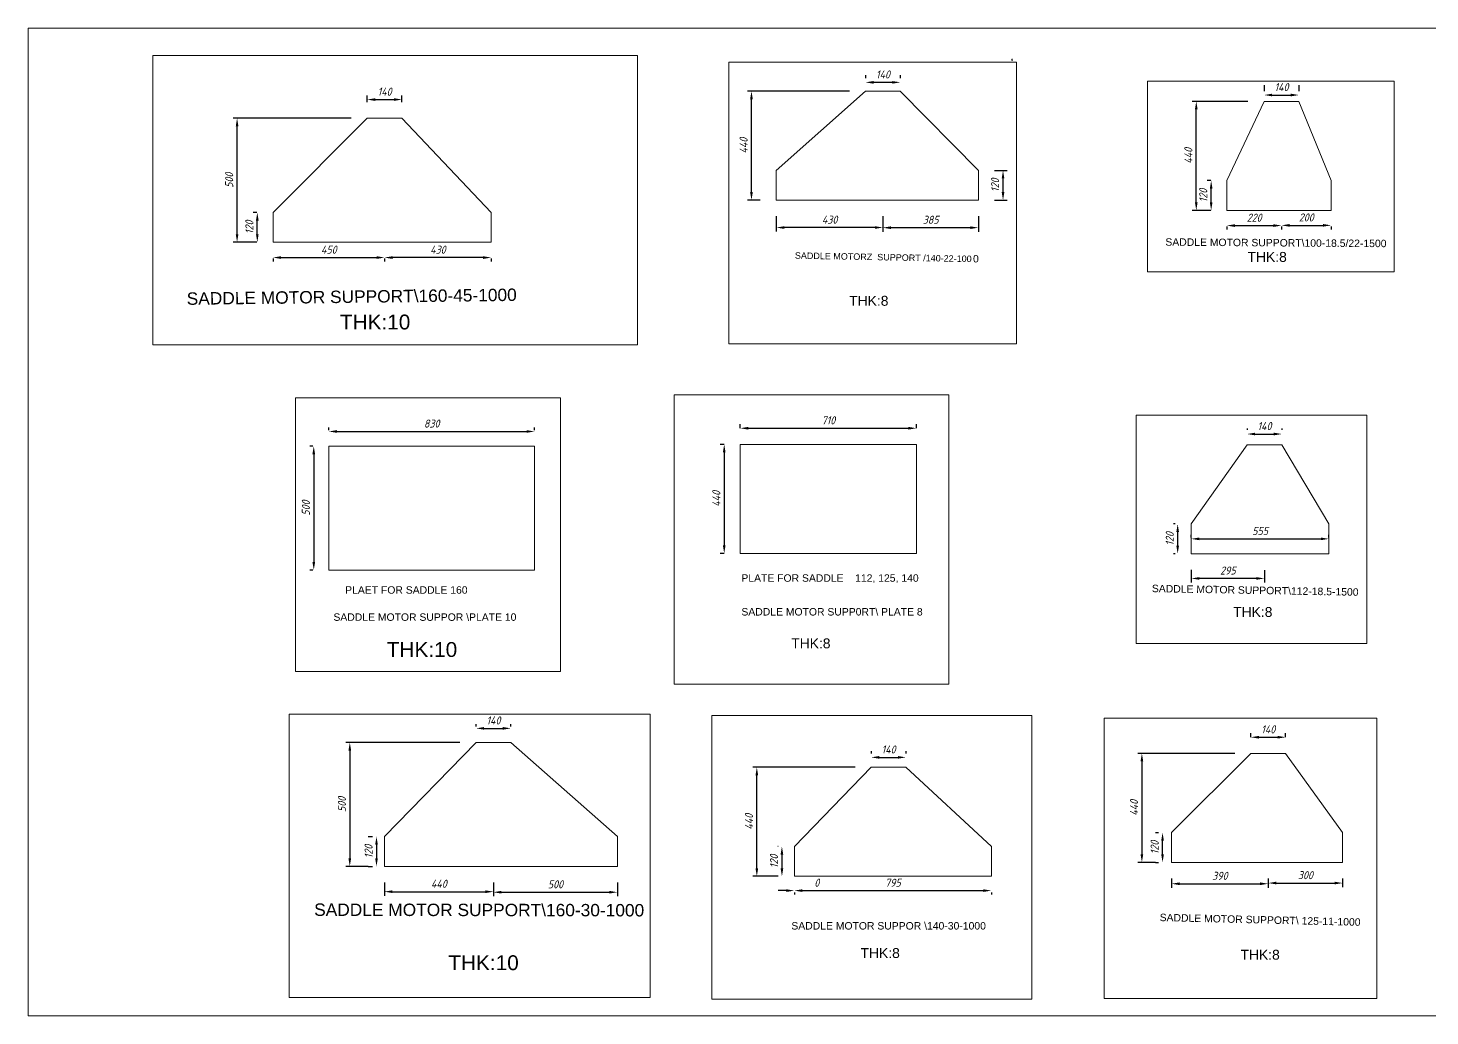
# Model space of a CAD drawing. Header units: millimetres. Extents: x -247117 to -110629, y 112398 to 149763.
# Drawn here: x -145362 to -139707, y 133157 to 137143 of the extents above; entities that cross this region are included whole.
import ezdxf

# ---------------------------------------------------------------- set-up
doc = ezdxf.new("R2010")
doc.units = ezdxf.units.MM
doc.styles.add('GENISO', font='geniso.shx', dxfattribs={"oblique": 15})
doc.styles.get("Standard").update_dxf_attribs({"font": 'arial.ttf'})
doc.dimstyles.new('Scale', dxfattribs={"dimscale": 13, "dimtxt": 2.5, "dimasz": 2.5, "dimexe": 1.25, "dimexo": 5, "dimgap": 1.2, "dimtad": 1, "dimdec": 0, "dimtxsty": 'GENISO', "dimcen": 2.5, "dimclrd": 1, "dimclre": 1, "dimclrt": 7, "dimadec": 0, "dimazin": 0, "dimtfac": 1, "dimtdec": 0, "dimtmove": 0, "dimatfit": 3, "dimfxl": 1, "dimlwd": -1, "dimlwe": -1, "dimarcsym": 0})

# ---------------------------------------------------------------- blocks, each defined once
blk = doc.blocks.new('*D3')
at = {"color": 1, "transparency": 16777216}
for p, q in [((-143994.2, 136843.4), (-143994.2, 136870.3)), ((-143961.7, 136854), (-143886.7, 136854)), ((-143854.2, 136843.4), (-143854.2, 136870.3))]:
    blk.add_line(p, q, dxfattribs=at)
at = {"color": 1, "linetype": 'ByBlock', "transparency": 16777216}
for points in [[(-143961.7, 136859.5), (-143961.7, 136848.6), (-143994.2, 136854)], [(-143886.7, 136859.5), (-143886.7, 136848.6), (-143854.2, 136854)]]:
    blk.add_solid(points, dxfattribs=at)
at = {"layer": 'Defpoints', "color": 0, "linetype": 'ByBlock', "transparency": 16777216}
for p in [(-143854.2, 136854), (-143994.2, 136778.4), (-143854.2, 136778.4)]:
    blk.add_point(p, dxfattribs=at)
at = {"color": 7, "linetype": 'ByBlock', "lineweight": 0, "transparency": 16777216, "insert": (-143924.2, 136885.9), "char_height": 32.5, "attachment_point": 5, "style": 'GENISO'}
blk.add_mtext('140', dxfattribs=at)
blk = doc.blocks.new('*D4')
at = {"color": 1, "transparency": 16777216}
for p, q in [((-144374.2, 136213.4), (-144374.2, 136200.3)), ((-144341.7, 136216.5), (-143956.7, 136216.5)), ((-143924.2, 136213.4), (-143924.2, 136200.3))]:
    blk.add_line(p, q, dxfattribs=at)
at = {"color": 1, "linetype": 'ByBlock', "transparency": 16777216}
for points in [[(-144341.7, 136222), (-144341.7, 136211.1), (-144374.2, 136216.5)], [(-143956.7, 136222), (-143956.7, 136211.1), (-143924.2, 136216.5)]]:
    blk.add_solid(points, dxfattribs=at)
at = {"layer": 'Defpoints', "color": 0, "linetype": 'ByBlock', "transparency": 16777216}
for p in [(-144374.2, 136278.4), (-143924.2, 136278.4), (-143924.2, 136216.5)]:
    blk.add_point(p, dxfattribs=at)
at = {"color": 7, "linetype": 'ByBlock', "lineweight": 0, "transparency": 16777216, "insert": (-144149.2, 136248.4), "char_height": 32.5, "attachment_point": 5, "style": 'GENISO'}
blk.add_mtext('450', dxfattribs=at)
blk = doc.blocks.new('*D5')
at = {"color": 1, "transparency": 16777216}
for p, q in [((-143924.2, 136212.8), (-143924.2, 136200.3)), ((-143526.7, 136216.5), (-143891.7, 136216.5)), ((-143494.2, 136213.4), (-143494.2, 136200.3))]:
    blk.add_line(p, q, dxfattribs=at)
at = {"color": 1, "linetype": 'ByBlock', "transparency": 16777216}
for points in [[(-143891.7, 136222), (-143891.7, 136211.1), (-143924.2, 136216.5)], [(-143526.7, 136222), (-143526.7, 136211.1), (-143494.2, 136216.5)]]:
    blk.add_solid(points, dxfattribs=at)
at = {"layer": 'Defpoints', "color": 0, "linetype": 'ByBlock', "transparency": 16777216}
for p in [(-143924.2, 136277.8), (-143494.2, 136278.4), (-143924.2, 136216.5)]:
    blk.add_point(p, dxfattribs=at)
at = {"color": 7, "linetype": 'ByBlock', "lineweight": 0, "transparency": 16777216, "insert": (-143709.2, 136248.4), "char_height": 32.5, "attachment_point": 5, "style": 'GENISO'}
blk.add_mtext('430', dxfattribs=at)
blk = doc.blocks.new('*D6')
at = {"color": 1, "transparency": 16777216}
for p, q in [((-144439.2, 136398.4), (-144454, 136398.4)), ((-144437.7, 136310.9), (-144437.7, 136365.9)), ((-144439.2, 136278.4), (-144454, 136278.4))]:
    blk.add_line(p, q, dxfattribs=at)
at = {"color": 1, "linetype": 'ByBlock', "transparency": 16777216}
for points in [[(-144443.1, 136365.9), (-144432.3, 136365.9), (-144437.7, 136398.4)], [(-144443.1, 136310.9), (-144432.3, 136310.9), (-144437.7, 136278.4)]]:
    blk.add_solid(points, dxfattribs=at)
at = {"layer": 'Defpoints', "color": 0, "linetype": 'ByBlock', "transparency": 16777216}
for p in [(-144437.7, 136398.4), (-144374.2, 136398.4), (-144374.2, 136278.4)]:
    blk.add_point(p, dxfattribs=at)
at = {"color": 7, "linetype": 'ByBlock', "lineweight": 0, "transparency": 16777216, "insert": (-144469.6, 136338.4), "char_height": 32.5, "attachment_point": 5, "rotation": 90, "style": 'GENISO'}
blk.add_mtext('120', dxfattribs=at)
blk = doc.blocks.new('*D7')
at = {"color": 1, "transparency": 16777216}
for p, q in [((-140493.9, 136345.6), (-140338.9, 136345.6)), ((-140526.4, 136341.9), (-140526.4, 136329.4)), ((-140306.4, 136341.9), (-140306.4, 136329.4))]:
    blk.add_line(p, q, dxfattribs=at)
at = {"color": 1, "linetype": 'ByBlock', "transparency": 16777216}
for points in [[(-140493.9, 136351), (-140493.9, 136340.2), (-140526.4, 136345.6)], [(-140338.9, 136351), (-140338.9, 136340.2), (-140306.4, 136345.6)]]:
    blk.add_solid(points, dxfattribs=at)
at = {"layer": 'Defpoints', "color": 0, "linetype": 'ByBlock', "transparency": 16777216}
for p in [(-140526.4, 136406.9), (-140306.4, 136406.9), (-140306.4, 136345.6)]:
    blk.add_point(p, dxfattribs=at)
at = {"color": 7, "linetype": 'ByBlock', "lineweight": 0, "transparency": 16777216, "insert": (-140416.4, 136377.5), "char_height": 32.5, "attachment_point": 5, "style": 'GENISO'}
blk.add_mtext('220', dxfattribs=at)
blk = doc.blocks.new('*D8')
at = {"color": 1, "transparency": 16777216}
for p, q in [((-140273.9, 136346.5), (-140138.9, 136346.5)), ((-140306.4, 136341.9), (-140306.4, 136330.3)), ((-140106.4, 136341.9), (-140106.4, 136330.3))]:
    blk.add_line(p, q, dxfattribs=at)
at = {"color": 1, "linetype": 'ByBlock', "transparency": 16777216}
for points in [[(-140273.9, 136351.9), (-140273.9, 136341.1), (-140306.4, 136346.5)], [(-140138.9, 136351.9), (-140138.9, 136341.1), (-140106.4, 136346.5)]]:
    blk.add_solid(points, dxfattribs=at)
at = {"layer": 'Defpoints', "color": 0, "linetype": 'ByBlock', "transparency": 16777216}
for p in [(-140306.4, 136406.9), (-140106.4, 136406.9), (-140106.4, 136346.5)]:
    blk.add_point(p, dxfattribs=at)
at = {"color": 7, "linetype": 'ByBlock', "lineweight": 0, "transparency": 16777216, "insert": (-140206.4, 136378.4), "char_height": 32.5, "attachment_point": 5, "style": 'GENISO'}
blk.add_mtext('200', dxfattribs=at)
blk = doc.blocks.new('*D9')
at = {"color": 1, "transparency": 16777216}
for p, q in [((-140591.4, 136526.9), (-140606.2, 136526.9)), ((-140590, 136439.4), (-140590, 136494.4)), ((-140591.4, 136406.9), (-140606.2, 136406.9))]:
    blk.add_line(p, q, dxfattribs=at)
at = {"color": 1, "linetype": 'ByBlock', "transparency": 16777216}
for points in [[(-140595.4, 136494.4), (-140584.5, 136494.4), (-140590, 136526.9)], [(-140595.4, 136439.4), (-140584.5, 136439.4), (-140590, 136406.9)]]:
    blk.add_solid(points, dxfattribs=at)
at = {"layer": 'Defpoints', "color": 0, "linetype": 'ByBlock', "transparency": 16777216}
for p in [(-140590, 136526.9), (-140526.4, 136526.9), (-140526.4, 136406.9)]:
    blk.add_point(p, dxfattribs=at)
at = {"color": 7, "linetype": 'ByBlock', "lineweight": 0, "transparency": 16777216, "insert": (-140621.8, 136466.9), "char_height": 32.5, "attachment_point": 5, "rotation": 90, "style": 'GENISO'}
blk.add_mtext('120', dxfattribs=at)
blk = doc.blocks.new('*D10')
at = {"color": 1, "transparency": 16777216}
for p, q in [((-140441.4, 136846.9), (-140666.2, 136846.9)), ((-140650, 136439.4), (-140650, 136814.4)), ((-140592.1, 136406.9), (-140666.2, 136406.9))]:
    blk.add_line(p, q, dxfattribs=at)
at = {"color": 1, "linetype": 'ByBlock', "transparency": 16777216}
for points in [[(-140655.4, 136814.4), (-140644.5, 136814.4), (-140650, 136846.9)], [(-140655.4, 136439.4), (-140644.5, 136439.4), (-140650, 136406.9)]]:
    blk.add_solid(points, dxfattribs=at)
at = {"layer": 'Defpoints', "color": 0, "linetype": 'ByBlock', "transparency": 16777216}
for p in [(-140650, 136846.9), (-140376.4, 136846.9), (-140527.1, 136406.9)]:
    blk.add_point(p, dxfattribs=at)
at = {"color": 7, "linetype": 'ByBlock', "lineweight": 0, "transparency": 16777216, "insert": (-140681.8, 136626.9), "char_height": 32.5, "attachment_point": 5, "rotation": 90, "style": 'GENISO'}
blk.add_mtext('440', dxfattribs=at)
blk = doc.blocks.new('*D11')
at = {"color": 1, "transparency": 16777216}
for p, q in [((-140376.4, 136911.9), (-140376.4, 136888.5)), ((-140236.4, 136911.9), (-140236.4, 136888.5)), ((-140343.9, 136872.3), (-140268.9, 136872.3))]:
    blk.add_line(p, q, dxfattribs=at)
at = {"color": 1, "linetype": 'ByBlock', "transparency": 16777216}
for points in [[(-140343.9, 136877.7), (-140343.9, 136866.9), (-140376.4, 136872.3)], [(-140268.9, 136877.7), (-140268.9, 136866.9), (-140236.4, 136872.3)]]:
    blk.add_solid(points, dxfattribs=at)
at = {"layer": 'Defpoints', "color": 0, "linetype": 'ByBlock', "transparency": 16777216}
for p in [(-140236.4, 136872.3), (-140376.4, 136846.9), (-140236.4, 136846.9)]:
    blk.add_point(p, dxfattribs=at)
at = {"color": 7, "linetype": 'ByBlock', "lineweight": 0, "transparency": 16777216, "insert": (-140306.4, 136904.1), "char_height": 32.5, "attachment_point": 5, "style": 'GENISO'}
blk.add_mtext('140', dxfattribs=at)
blk = doc.blocks.new('*D19')
at = {"color": 1, "transparency": 16777216}
for p, q in [((-140445, 135526.6), (-140445, 135520.9)), ((-140412.5, 135504.6), (-140337.5, 135504.6)), ((-140305, 135526.6), (-140305, 135520.9))]:
    blk.add_line(p, q, dxfattribs=at)
at = {"color": 1, "linetype": 'ByBlock', "transparency": 16777216}
for points in [[(-140412.5, 135510), (-140412.5, 135499.2), (-140445, 135504.6)], [(-140337.5, 135510), (-140337.5, 135499.2), (-140305, 135504.6)]]:
    blk.add_solid(points, dxfattribs=at)
at = {"layer": 'Defpoints', "color": 0, "linetype": 'ByBlock', "transparency": 16777216}
for p in [(-140305, 135504.6), (-140445, 135461.6), (-140305, 135461.6)]:
    blk.add_point(p, dxfattribs=at)
at = {"color": 7, "linetype": 'ByBlock', "lineweight": 0, "transparency": 16777216, "insert": (-140375, 135536.5), "char_height": 32.5, "attachment_point": 5, "style": 'GENISO'}
blk.add_mtext('140', dxfattribs=at)
blk = doc.blocks.new('*D20')
at = {"color": 1, "transparency": 16777216}
for p, q in [((-140670, 135086.6), (-140670, 135097.8)), ((-140637.5, 135081.6), (-140147.5, 135081.6)), ((-140115, 135086.6), (-140115, 135097.8))]:
    blk.add_line(p, q, dxfattribs=at)
at = {"color": 1, "linetype": 'ByBlock', "transparency": 16777216}
for points in [[(-140637.5, 135087), (-140637.5, 135076.1), (-140670, 135081.6)], [(-140147.5, 135087), (-140147.5, 135076.1), (-140115, 135081.6)]]:
    blk.add_solid(points, dxfattribs=at)
at = {"layer": 'Defpoints', "color": 0, "linetype": 'ByBlock', "transparency": 16777216}
for p in [(-140115, 135081.6), (-140670, 135021.6), (-140115, 135021.6)]:
    blk.add_point(p, dxfattribs=at)
at = {"color": 7, "linetype": 'ByBlock', "lineweight": 0, "transparency": 16777216, "insert": (-140392.5, 135113.4), "char_height": 32.5, "attachment_point": 5, "style": 'GENISO'}
blk.add_mtext('555', dxfattribs=at)
blk = doc.blocks.new('*D21')
at = {"color": 1, "transparency": 16777216}
for p, q in [((-140670, 134956.6), (-140670, 134905.7)), ((-140375, 134955.9), (-140375, 134905.7)), ((-140407.5, 134921.9), (-140637.5, 134921.9))]:
    blk.add_line(p, q, dxfattribs=at)
at = {"color": 1, "linetype": 'ByBlock', "transparency": 16777216}
for points in [[(-140637.5, 134927.3), (-140637.5, 134916.5), (-140670, 134921.9)], [(-140407.5, 134927.3), (-140407.5, 134916.5), (-140375, 134921.9)]]:
    blk.add_solid(points, dxfattribs=at)
at = {"layer": 'Defpoints', "color": 0, "linetype": 'ByBlock', "transparency": 16777216}
for p in [(-140670, 135021.6), (-140375, 135020.9), (-140670, 134921.9)]:
    blk.add_point(p, dxfattribs=at)
at = {"color": 7, "linetype": 'ByBlock', "lineweight": 0, "transparency": 16777216, "insert": (-140522.5, 134953.8), "char_height": 32.5, "attachment_point": 5, "style": 'GENISO'}
blk.add_mtext('295', dxfattribs=at)
blk = doc.blocks.new('*D22')
at = {"color": 1, "transparency": 16777216}
for p, q in [((-140735, 135141.6), (-140741.3, 135141.6)), ((-140725, 135054.1), (-140725, 135109.1)), ((-140735, 135021.6), (-140741.3, 135021.6))]:
    blk.add_line(p, q, dxfattribs=at)
at = {"color": 1, "linetype": 'ByBlock', "transparency": 16777216}
for points in [[(-140730.4, 135109.1), (-140719.6, 135109.1), (-140725, 135141.6)], [(-140730.4, 135054.1), (-140719.6, 135054.1), (-140725, 135021.6)]]:
    blk.add_solid(points, dxfattribs=at)
at = {"layer": 'Defpoints', "color": 0, "linetype": 'ByBlock', "transparency": 16777216}
for p in [(-140725, 135141.6), (-140670, 135141.6), (-140670, 135021.6)]:
    blk.add_point(p, dxfattribs=at)
at = {"color": 7, "linetype": 'ByBlock', "lineweight": 0, "transparency": 16777216, "insert": (-140756.9, 135081.6), "char_height": 32.5, "attachment_point": 5, "rotation": 90, "style": 'GENISO'}
blk.add_mtext('120', dxfattribs=at)
blk = doc.blocks.new('*D23')
at = {"color": 1, "transparency": 16777216}
for p, q in [((-142489.2, 135527.9), (-142489.2, 135544.1)), ((-142456.7, 135527.9), (-141811.7, 135527.9)), ((-141779.2, 135527.9), (-141779.2, 135544.1))]:
    blk.add_line(p, q, dxfattribs=at)
at = {"color": 1, "linetype": 'ByBlock', "transparency": 16777216}
for points in [[(-142456.7, 135533.3), (-142456.7, 135522.4), (-142489.2, 135527.9)], [(-141811.7, 135533.3), (-141811.7, 135522.4), (-141779.2, 135527.9)]]:
    blk.add_solid(points, dxfattribs=at)
at = {"layer": 'Defpoints', "color": 0, "linetype": 'ByBlock', "transparency": 16777216}
for p in [(-141779.2, 135527.9), (-142489.2, 135462.9), (-141779.2, 135462.9)]:
    blk.add_point(p, dxfattribs=at)
at = {"color": 7, "linetype": 'ByBlock', "lineweight": 0, "transparency": 16777216, "insert": (-142134.2, 135559.7), "char_height": 32.5, "attachment_point": 5, "style": 'GENISO'}
blk.add_mtext('710', dxfattribs=at)
blk = doc.blocks.new('*D24')
at = {"color": 1, "transparency": 16777216}
for p, q in [((-142554.2, 135462.9), (-142570.4, 135462.9)), ((-142554.2, 135430.4), (-142554.2, 135055.4)), ((-142554.2, 135022.9), (-142570.4, 135022.9))]:
    blk.add_line(p, q, dxfattribs=at)
at = {"color": 1, "linetype": 'ByBlock', "transparency": 16777216}
for points in [[(-142559.6, 135430.4), (-142548.8, 135430.4), (-142554.2, 135462.9)], [(-142559.6, 135055.4), (-142548.8, 135055.4), (-142554.2, 135022.9)]]:
    blk.add_solid(points, dxfattribs=at)
at = {"layer": 'Defpoints', "color": 0, "linetype": 'ByBlock', "transparency": 16777216}
for p in [(-142489.2, 135462.9), (-142554.2, 135022.9), (-142489.2, 135022.9)]:
    blk.add_point(p, dxfattribs=at)
at = {"color": 7, "linetype": 'ByBlock', "lineweight": 0, "transparency": 16777216, "insert": (-142586, 135242.9), "char_height": 32.5, "attachment_point": 5, "rotation": 90, "style": 'GENISO'}
blk.add_mtext('440', dxfattribs=at)
blk = doc.blocks.new('*D25')
at = {"color": 1, "transparency": 16777216}
for p, q in [((-144214.1, 135455.7), (-144226.2, 135455.7)), ((-144209.9, 135423.2), (-144209.9, 134988.2)), ((-144214.1, 134955.7), (-144226.2, 134955.7))]:
    blk.add_line(p, q, dxfattribs=at)
at = {"color": 1, "linetype": 'ByBlock', "transparency": 16777216}
for points in [[(-144215.3, 135423.2), (-144204.5, 135423.2), (-144209.9, 135455.7)], [(-144215.3, 134988.2), (-144204.5, 134988.2), (-144209.9, 134955.7)]]:
    blk.add_solid(points, dxfattribs=at)
at = {"layer": 'Defpoints', "color": 0, "linetype": 'ByBlock', "transparency": 16777216}
for p in [(-144149.1, 135455.7), (-144209.9, 134955.7), (-144149.1, 134955.7)]:
    blk.add_point(p, dxfattribs=at)
at = {"color": 7, "linetype": 'ByBlock', "lineweight": 0, "transparency": 16777216, "insert": (-144241.8, 135205.7), "char_height": 32.5, "attachment_point": 5, "rotation": 90, "style": 'GENISO'}
blk.add_mtext('500', dxfattribs=at)
blk = doc.blocks.new('*D26')
at = {"color": 1, "transparency": 16777216}
for p, q in [((-144149.1, 135520.7), (-144149.1, 135531.1)), ((-144116.6, 135514.9), (-143351.6, 135514.9)), ((-143319.1, 135520.7), (-143319.1, 135531.1))]:
    blk.add_line(p, q, dxfattribs=at)
at = {"color": 1, "linetype": 'ByBlock', "transparency": 16777216}
for points in [[(-144116.6, 135520.3), (-144116.6, 135509.5), (-144149.1, 135514.9)], [(-143351.6, 135520.3), (-143351.6, 135509.5), (-143319.1, 135514.9)]]:
    blk.add_solid(points, dxfattribs=at)
at = {"layer": 'Defpoints', "color": 0, "linetype": 'ByBlock', "transparency": 16777216}
for p in [(-143319.1, 135514.9), (-144149.1, 135455.7), (-143319.1, 135455.7)]:
    blk.add_point(p, dxfattribs=at)
at = {"color": 7, "linetype": 'ByBlock', "lineweight": 0, "transparency": 16777216, "insert": (-143734.1, 135546.7), "char_height": 32.5, "attachment_point": 5, "style": 'GENISO'}
blk.add_mtext('830', dxfattribs=at)
blk = doc.blocks.new('*D27')
at = {"color": 1, "transparency": 16777216}
for p, q in [((-140749.8, 133711.2), (-140749.8, 133673.9)), ((-140717.3, 133690.1), (-140392.3, 133690.1)), ((-140359.8, 133711.2), (-140359.8, 133673.9))]:
    blk.add_line(p, q, dxfattribs=at)
at = {"color": 1, "linetype": 'ByBlock', "transparency": 16777216}
for points in [[(-140717.3, 133695.5), (-140717.3, 133684.7), (-140749.8, 133690.1)], [(-140392.3, 133695.5), (-140392.3, 133684.7), (-140359.8, 133690.1)]]:
    blk.add_solid(points, dxfattribs=at)
at = {"layer": 'Defpoints', "color": 0, "linetype": 'ByBlock', "transparency": 16777216}
for p in [(-140749.8, 133776.2), (-140359.8, 133776.2), (-140359.8, 133690.1)]:
    blk.add_point(p, dxfattribs=at)
at = {"color": 7, "linetype": 'ByBlock', "lineweight": 0, "transparency": 16777216, "insert": (-140554.8, 133722), "char_height": 32.5, "attachment_point": 5, "style": 'GENISO'}
blk.add_mtext('390', dxfattribs=at)
blk = doc.blocks.new('*D28')
at = {"color": 1, "transparency": 16777216}
for p, q in [((-140359.8, 133710.5), (-140359.8, 133676.6)), ((-140327.3, 133692.8), (-140092.3, 133692.8)), ((-140059.8, 133711.2), (-140059.8, 133676.6))]:
    blk.add_line(p, q, dxfattribs=at)
at = {"color": 1, "linetype": 'ByBlock', "transparency": 16777216}
for points in [[(-140327.3, 133698.3), (-140327.3, 133687.4), (-140359.8, 133692.8)], [(-140092.3, 133698.3), (-140092.3, 133687.4), (-140059.8, 133692.8)]]:
    blk.add_solid(points, dxfattribs=at)
at = {"layer": 'Defpoints', "color": 0, "linetype": 'ByBlock', "transparency": 16777216}
for p in [(-140359.8, 133775.5), (-140059.8, 133776.2), (-140059.8, 133692.8)]:
    blk.add_point(p, dxfattribs=at)
at = {"color": 7, "linetype": 'ByBlock', "lineweight": 0, "transparency": 16777216, "insert": (-140209.8, 133724.7), "char_height": 32.5, "attachment_point": 5, "style": 'GENISO'}
blk.add_mtext('300', dxfattribs=at)
blk = doc.blocks.new('*D29')
at = {"color": 1, "transparency": 16777216}
for p, q in [((-140814.8, 133896.2), (-140802.2, 133896.2)), ((-140786, 133808.7), (-140786, 133863.7)), ((-140814.8, 133776.2), (-140802.2, 133776.2))]:
    blk.add_line(p, q, dxfattribs=at)
at = {"color": 1, "linetype": 'ByBlock', "transparency": 16777216}
for points in [[(-140791.4, 133863.7), (-140780.6, 133863.7), (-140786, 133896.2)], [(-140791.4, 133808.7), (-140780.6, 133808.7), (-140786, 133776.2)]]:
    blk.add_solid(points, dxfattribs=at)
at = {"layer": 'Defpoints', "color": 0, "linetype": 'ByBlock', "transparency": 16777216}
for p in [(-140786, 133896.2), (-140749.8, 133896.2), (-140749.8, 133776.2)]:
    blk.add_point(p, dxfattribs=at)
at = {"color": 7, "linetype": 'ByBlock', "lineweight": 0, "transparency": 16777216, "insert": (-140817.8, 133836.2), "char_height": 32.5, "attachment_point": 5, "rotation": 90, "style": 'GENISO'}
blk.add_mtext('120', dxfattribs=at)
blk = doc.blocks.new('*D30')
at = {"color": 1, "transparency": 16777216}
for p, q in [((-140429.8, 134281.2), (-140429.8, 134297.4)), ((-140397.3, 134281.2), (-140322.3, 134281.2)), ((-140289.8, 134281.2), (-140289.8, 134297.4))]:
    blk.add_line(p, q, dxfattribs=at)
at = {"color": 1, "linetype": 'ByBlock', "transparency": 16777216}
for points in [[(-140397.3, 134286.6), (-140397.3, 134275.7), (-140429.8, 134281.2)], [(-140322.3, 134286.6), (-140322.3, 134275.7), (-140289.8, 134281.2)]]:
    blk.add_solid(points, dxfattribs=at)
at = {"layer": 'Defpoints', "color": 0, "linetype": 'ByBlock', "transparency": 16777216}
for p in [(-140289.8, 134281.2), (-140429.8, 134216.2), (-140289.8, 134216.2)]:
    blk.add_point(p, dxfattribs=at)
at = {"color": 7, "linetype": 'ByBlock', "lineweight": 0, "transparency": 16777216, "insert": (-140359.8, 134313), "char_height": 32.5, "attachment_point": 5, "style": 'GENISO'}
blk.add_mtext('140', dxfattribs=at)
blk = doc.blocks.new('*D31')
at = {"color": 1, "transparency": 16777216}
for p, q in [((-142303.8, 133662.4), (-142336.3, 133662.4)), ((-142271.3, 133655.2), (-142271.3, 133646.1)), ((-142271.3, 133655.2), (-142271.3, 133646.1)), ((-142238.8, 133662.4), (-142155.1, 133662.4))]:
    blk.add_line(p, q, dxfattribs=at)
at = {"color": 1, "linetype": 'ByBlock', "transparency": 16777216}
for points in [[(-142303.8, 133667.8), (-142303.8, 133657), (-142271.3, 133662.4)], [(-142238.8, 133667.8), (-142238.8, 133657), (-142271.3, 133662.4)]]:
    blk.add_solid(points, dxfattribs=at)
at = {"layer": 'Defpoints', "color": 0, "linetype": 'ByBlock', "transparency": 16777216}
for p in [(-142271.3, 133720.2), (-142271.3, 133720.2), (-142271.3, 133662.4)]:
    blk.add_point(p, dxfattribs=at)
at = {"color": 7, "linetype": 'ByBlock', "lineweight": 0, "transparency": 16777216, "insert": (-142180.7, 133694.2), "char_height": 32.5, "attachment_point": 5, "style": 'GENISO'}
blk.add_mtext('0', dxfattribs=at)
blk = doc.blocks.new('*D32')
at = {"color": 1, "transparency": 16777216}
for p, q in [((-142271.3, 133655.2), (-142271.3, 133646)), ((-142238.8, 133662.3), (-141508.8, 133662.3)), ((-141476.3, 133655.2), (-141476.3, 133646))]:
    blk.add_line(p, q, dxfattribs=at)
at = {"color": 1, "linetype": 'ByBlock', "transparency": 16777216}
for points in [[(-142238.8, 133667.7), (-142238.8, 133656.9), (-142271.3, 133662.3)], [(-141508.8, 133667.7), (-141508.8, 133656.9), (-141476.3, 133662.3)]]:
    blk.add_solid(points, dxfattribs=at)
at = {"layer": 'Defpoints', "color": 0, "linetype": 'ByBlock', "transparency": 16777216}
for p in [(-142271.3, 133720.2), (-141476.3, 133720.2), (-141476.3, 133662.3)]:
    blk.add_point(p, dxfattribs=at)
at = {"color": 7, "linetype": 'ByBlock', "lineweight": 0, "transparency": 16777216, "insert": (-141873.8, 133694.1), "char_height": 32.5, "attachment_point": 5, "style": 'GENISO'}
blk.add_mtext('795', dxfattribs=at)
blk = doc.blocks.new('*D33')
at = {"color": 1, "transparency": 16777216}
for p, q in [((-141961.3, 134225.2), (-141961.3, 134216.2)), ((-141928.8, 134200), (-141853.8, 134200)), ((-141821.3, 134225.2), (-141821.3, 134216.2))]:
    blk.add_line(p, q, dxfattribs=at)
at = {"color": 1, "linetype": 'ByBlock', "transparency": 16777216}
for points in [[(-141928.8, 134205.4), (-141928.8, 134194.5), (-141961.3, 134200)], [(-141853.8, 134205.4), (-141853.8, 134194.5), (-141821.3, 134200)]]:
    blk.add_solid(points, dxfattribs=at)
at = {"layer": 'Defpoints', "color": 0, "linetype": 'ByBlock', "transparency": 16777216}
for p in [(-141821.3, 134200), (-141961.3, 134160.2), (-141821.3, 134160.2)]:
    blk.add_point(p, dxfattribs=at)
at = {"color": 7, "linetype": 'ByBlock', "lineweight": 0, "transparency": 16777216, "insert": (-141891.3, 134231.8), "char_height": 32.5, "attachment_point": 5, "style": 'GENISO'}
blk.add_mtext('140', dxfattribs=at)
blk = doc.blocks.new('*D34')
at = {"color": 1, "transparency": 16777216}
for p, q in [((-142026.3, 134160.2), (-142438.9, 134160.2)), ((-142422.6, 133752.7), (-142422.6, 134127.7)), ((-142336.3, 133720.2), (-142438.9, 133720.2))]:
    blk.add_line(p, q, dxfattribs=at)
at = {"color": 1, "linetype": 'ByBlock', "transparency": 16777216}
for points in [[(-142428.1, 134127.7), (-142417.2, 134127.7), (-142422.6, 134160.2)], [(-142428.1, 133752.7), (-142417.2, 133752.7), (-142422.6, 133720.2)]]:
    blk.add_solid(points, dxfattribs=at)
at = {"layer": 'Defpoints', "color": 0, "linetype": 'ByBlock', "transparency": 16777216}
for p in [(-142422.6, 134160.2), (-141961.3, 134160.2), (-142271.3, 133720.2)]:
    blk.add_point(p, dxfattribs=at)
at = {"color": 7, "linetype": 'ByBlock', "lineweight": 0, "transparency": 16777216, "insert": (-142454.5, 133940.2), "char_height": 32.5, "attachment_point": 5, "rotation": 90, "style": 'GENISO'}
blk.add_mtext('440', dxfattribs=at)
blk = doc.blocks.new('*D35')
at = {"color": 1, "transparency": 16777216}
for p, q in [((-142336.3, 133840.2), (-142337.6, 133840.2)), ((-142321.4, 133807.7), (-142321.4, 133752.7)), ((-142336.3, 133720.2), (-142337.6, 133720.2))]:
    blk.add_line(p, q, dxfattribs=at)
at = {"color": 1, "linetype": 'ByBlock', "transparency": 16777216}
for points in [[(-142326.8, 133807.7), (-142315.9, 133807.7), (-142321.4, 133840.2)], [(-142326.8, 133752.7), (-142315.9, 133752.7), (-142321.4, 133720.2)]]:
    blk.add_solid(points, dxfattribs=at)
at = {"layer": 'Defpoints', "color": 0, "linetype": 'ByBlock', "transparency": 16777216}
for p in [(-142271.3, 133840.2), (-142321.4, 133720.2), (-142271.3, 133720.2)]:
    blk.add_point(p, dxfattribs=at)
at = {"color": 7, "linetype": 'ByBlock', "lineweight": 0, "transparency": 16777216, "insert": (-142353.2, 133780.2), "char_height": 32.5, "attachment_point": 5, "rotation": 90, "style": 'GENISO'}
blk.add_mtext('120', dxfattribs=at)
blk = doc.blocks.new('*D36')
at = {"color": 1, "transparency": 16777216}
for p, q in [((-143925.1, 133695), (-143925.1, 133641.8)), ((-143485.1, 133695), (-143485.1, 133641.8)), ((-143892.6, 133658), (-143517.6, 133658))]:
    blk.add_line(p, q, dxfattribs=at)
at = {"color": 1, "linetype": 'ByBlock', "transparency": 16777216}
for points in [[(-143892.6, 133663.5), (-143892.6, 133652.6), (-143925.1, 133658)], [(-143517.6, 133663.5), (-143517.6, 133652.6), (-143485.1, 133658)]]:
    blk.add_solid(points, dxfattribs=at)
at = {"layer": 'Defpoints', "color": 0, "linetype": 'ByBlock', "transparency": 16777216}
for p in [(-143925.1, 133760), (-143485.1, 133760), (-143485.1, 133658)]:
    blk.add_point(p, dxfattribs=at)
at = {"color": 7, "linetype": 'ByBlock', "lineweight": 0, "transparency": 16777216, "insert": (-143705.1, 133689.9), "char_height": 32.5, "attachment_point": 5, "style": 'GENISO'}
blk.add_mtext('440', dxfattribs=at)
blk = doc.blocks.new('*D37')
at = {"color": 1, "transparency": 16777216}
for p, q in [((-143485.1, 133695), (-143485.1, 133639.6)), ((-142985.1, 133695), (-142985.1, 133639.6)), ((-143452.6, 133655.8), (-143017.6, 133655.8))]:
    blk.add_line(p, q, dxfattribs=at)
at = {"color": 1, "linetype": 'ByBlock', "transparency": 16777216}
for points in [[(-143452.6, 133661.3), (-143452.6, 133650.4), (-143485.1, 133655.8)], [(-143017.6, 133661.3), (-143017.6, 133650.4), (-142985.1, 133655.8)]]:
    blk.add_solid(points, dxfattribs=at)
at = {"layer": 'Defpoints', "color": 0, "linetype": 'ByBlock', "transparency": 16777216}
for p in [(-143485.1, 133760), (-142985.1, 133760), (-142985.1, 133655.8)]:
    blk.add_point(p, dxfattribs=at)
at = {"color": 7, "linetype": 'ByBlock', "lineweight": 0, "transparency": 16777216, "insert": (-143235.1, 133687.7), "char_height": 32.5, "attachment_point": 5, "style": 'GENISO'}
blk.add_mtext('500', dxfattribs=at)
blk = doc.blocks.new('*D38')
at = {"color": 1, "transparency": 16777216}
for p, q in [((-143990.1, 133880), (-143973.1, 133880)), ((-143956.8, 133847.5), (-143956.8, 133792.5)), ((-143990.1, 133760), (-143973.1, 133760))]:
    blk.add_line(p, q, dxfattribs=at)
at = {"color": 1, "linetype": 'ByBlock', "transparency": 16777216}
for points in [[(-143962.2, 133847.5), (-143951.4, 133847.5), (-143956.8, 133880)], [(-143962.2, 133792.5), (-143951.4, 133792.5), (-143956.8, 133760)]]:
    blk.add_solid(points, dxfattribs=at)
at = {"layer": 'Defpoints', "color": 0, "linetype": 'ByBlock', "transparency": 16777216}
for p in [(-143925.1, 133880), (-143956.8, 133760), (-143925.1, 133760)]:
    blk.add_point(p, dxfattribs=at)
at = {"color": 7, "linetype": 'ByBlock', "lineweight": 0, "transparency": 16777216, "insert": (-143988.7, 133820), "char_height": 32.5, "attachment_point": 5, "rotation": 90, "style": 'GENISO'}
blk.add_mtext('120', dxfattribs=at)
blk = doc.blocks.new('*D39')
at = {"color": 1, "transparency": 16777216}
for p, q in [((-143555.1, 134325), (-143555.1, 134333.3)), ((-143522.6, 134317), (-143447.6, 134317)), ((-143415.1, 134325), (-143415.1, 134333.3))]:
    blk.add_line(p, q, dxfattribs=at)
at = {"color": 1, "linetype": 'ByBlock', "transparency": 16777216}
for points in [[(-143522.6, 134322.4), (-143522.6, 134311.6), (-143555.1, 134317)], [(-143447.6, 134322.4), (-143447.6, 134311.6), (-143415.1, 134317)]]:
    blk.add_solid(points, dxfattribs=at)
at = {"layer": 'Defpoints', "color": 0, "linetype": 'ByBlock', "transparency": 16777216}
for p in [(-143415.1, 134317), (-143555.1, 134260), (-143415.1, 134260)]:
    blk.add_point(p, dxfattribs=at)
at = {"color": 7, "linetype": 'ByBlock', "lineweight": 0, "transparency": 16777216, "insert": (-143485.1, 134348.9), "char_height": 32.5, "attachment_point": 5, "style": 'GENISO'}
blk.add_mtext('140', dxfattribs=at)
blk = doc.blocks.new('*D63')
at = {"color": 1, "transparency": 16777216}
for p, q in [((-141464, 136568.1), (-141413.3, 136568.1)), ((-141429.6, 136480.6), (-141429.6, 136535.6)), ((-141464, 136448.1), (-141413.3, 136448.1))]:
    blk.add_line(p, q, dxfattribs=at)
at = {"color": 1, "linetype": 'ByBlock', "transparency": 16777216}
for points in [[(-141435, 136535.6), (-141424.2, 136535.6), (-141429.6, 136568.1)], [(-141435, 136480.6), (-141424.2, 136480.6), (-141429.6, 136448.1)]]:
    blk.add_solid(points, dxfattribs=at)
at = {"layer": 'Defpoints', "color": 0, "linetype": 'ByBlock', "transparency": 16777216}
for p in [(-141529, 136568.1), (-141429.6, 136568.1), (-141529, 136448.1)]:
    blk.add_point(p, dxfattribs=at)
at = {"color": 7, "linetype": 'ByBlock', "lineweight": 0, "transparency": 16777216, "insert": (-141461.4, 136508.1), "char_height": 32.5, "attachment_point": 5, "rotation": 90, "style": 'GENISO'}
blk.add_mtext('120', dxfattribs=at)
blk = doc.blocks.new('*D64')
at = {"color": 1, "transparency": 16777216}
for p, q in [((-141984, 136953.1), (-141984, 136939.8)), ((-141876.5, 136923.5), (-141951.5, 136923.5)), ((-141844, 136953.1), (-141844, 136939.8))]:
    blk.add_line(p, q, dxfattribs=at)
at = {"color": 1, "linetype": 'ByBlock', "transparency": 16777216}
for points in [[(-141951.5, 136928.9), (-141951.5, 136918.1), (-141984, 136923.5)], [(-141876.5, 136928.9), (-141876.5, 136918.1), (-141844, 136923.5)]]:
    blk.add_solid(points, dxfattribs=at)
at = {"layer": 'Defpoints', "color": 0, "linetype": 'ByBlock', "transparency": 16777216}
for p in [(-141984, 136923.5), (-141984, 136888.1), (-141844, 136888.1)]:
    blk.add_point(p, dxfattribs=at)
at = {"color": 7, "linetype": 'ByBlock', "lineweight": 0, "transparency": 16777216, "insert": (-141914, 136955.4), "char_height": 32.5, "attachment_point": 5, "style": 'GENISO'}
blk.add_mtext('140', dxfattribs=at)
blk = doc.blocks.new('*D65')
at = {"color": 1, "transparency": 16777216}
for p, q in [((-141914, 136383.1), (-141914, 136320.9)), ((-141529, 136383.1), (-141529, 136320.9)), ((-141561.5, 136337.1), (-141881.5, 136337.1))]:
    blk.add_line(p, q, dxfattribs=at)
at = {"color": 1, "linetype": 'ByBlock', "transparency": 16777216}
for points in [[(-141881.5, 136342.6), (-141881.5, 136331.7), (-141914, 136337.1)], [(-141561.5, 136342.6), (-141561.5, 136331.7), (-141529, 136337.1)]]:
    blk.add_solid(points, dxfattribs=at)
at = {"layer": 'Defpoints', "color": 0, "linetype": 'ByBlock', "transparency": 16777216}
for p in [(-141914, 136448.1), (-141529, 136448.1), (-141914, 136337.1)]:
    blk.add_point(p, dxfattribs=at)
at = {"color": 7, "linetype": 'ByBlock', "lineweight": 0, "transparency": 16777216, "insert": (-141721.5, 136369), "char_height": 32.5, "attachment_point": 5, "style": 'GENISO'}
blk.add_mtext('385', dxfattribs=at)
blk = doc.blocks.new('*D66')
at = {"color": 1, "transparency": 16777216}
for p, q in [((-142344, 136383.1), (-142344, 136321.4)), ((-141914, 136382.5), (-141914, 136321.4)), ((-141946.5, 136337.7), (-142311.5, 136337.7))]:
    blk.add_line(p, q, dxfattribs=at)
at = {"color": 1, "linetype": 'ByBlock', "transparency": 16777216}
for points in [[(-142311.5, 136343.1), (-142311.5, 136332.3), (-142344, 136337.7)], [(-141946.5, 136343.1), (-141946.5, 136332.3), (-141914, 136337.7)]]:
    blk.add_solid(points, dxfattribs=at)
at = {"layer": 'Defpoints', "color": 0, "linetype": 'ByBlock', "transparency": 16777216}
for p in [(-142344, 136448.1), (-141914, 136447.5), (-142344, 136337.7)]:
    blk.add_point(p, dxfattribs=at)
at = {"color": 7, "linetype": 'ByBlock', "lineweight": 0, "transparency": 16777216, "insert": (-142129, 136369.5), "char_height": 32.5, "attachment_point": 5, "style": 'GENISO'}
blk.add_mtext('430', dxfattribs=at)
blk = doc.blocks.new('*D68')
at = {"color": 1, "transparency": 16777216}
for p, q in [((-144059.2, 136778.4), (-144535.5, 136778.4)), ((-144519.2, 136310.9), (-144519.2, 136745.9)), ((-144439.2, 136278.4), (-144535.5, 136278.4))]:
    blk.add_line(p, q, dxfattribs=at)
at = {"color": 1, "linetype": 'ByBlock', "transparency": 16777216}
for points in [[(-144524.6, 136745.9), (-144513.8, 136745.9), (-144519.2, 136778.4)], [(-144524.6, 136310.9), (-144513.8, 136310.9), (-144519.2, 136278.4)]]:
    blk.add_solid(points, dxfattribs=at)
at = {"layer": 'Defpoints', "color": 0, "linetype": 'ByBlock', "transparency": 16777216}
for p in [(-144519.2, 136778.4), (-143994.2, 136778.4), (-144374.2, 136278.4)]:
    blk.add_point(p, dxfattribs=at)
at = {"color": 7, "linetype": 'ByBlock', "lineweight": 0, "transparency": 16777216, "insert": (-144551.1, 136528.4), "char_height": 32.5, "attachment_point": 5, "rotation": 90, "style": 'GENISO'}
blk.add_mtext('500', dxfattribs=at)
blk = doc.blocks.new('*D69')
at = {"color": 1, "transparency": 16777216}
for p, q in [((-142049, 136888.1), (-142460.5, 136888.1)), ((-142444.3, 136480.6), (-142444.3, 136855.6)), ((-142409, 136448.1), (-142460.5, 136448.1))]:
    blk.add_line(p, q, dxfattribs=at)
at = {"color": 1, "linetype": 'ByBlock', "transparency": 16777216}
for points in [[(-142449.7, 136855.6), (-142438.9, 136855.6), (-142444.3, 136888.1)], [(-142449.7, 136480.6), (-142438.9, 136480.6), (-142444.3, 136448.1)]]:
    blk.add_solid(points, dxfattribs=at)
at = {"layer": 'Defpoints', "color": 0, "linetype": 'ByBlock', "transparency": 16777216}
for p in [(-142444.3, 136888.1), (-141984, 136888.1), (-142344, 136448.1)]:
    blk.add_point(p, dxfattribs=at)
at = {"color": 7, "linetype": 'ByBlock', "lineweight": 0, "transparency": 16777216, "insert": (-142476.1, 136668.1), "char_height": 32.5, "attachment_point": 5, "rotation": 90, "style": 'GENISO'}
blk.add_mtext('440', dxfattribs=at)
blk = doc.blocks.new('*D73')
at = {"color": 1, "transparency": 16777216}
for p, q in [((-140494.8, 134216.2), (-140885.6, 134216.2)), ((-140869.4, 134183.7), (-140869.4, 133808.7)), ((-140814.8, 133776.2), (-140885.6, 133776.2))]:
    blk.add_line(p, q, dxfattribs=at)
at = {"color": 1, "linetype": 'ByBlock', "transparency": 16777216}
for points in [[(-140874.8, 134183.7), (-140863.9, 134183.7), (-140869.4, 134216.2)], [(-140874.8, 133808.7), (-140863.9, 133808.7), (-140869.4, 133776.2)]]:
    blk.add_solid(points, dxfattribs=at)
at = {"layer": 'Defpoints', "color": 0, "linetype": 'ByBlock', "transparency": 16777216}
for p in [(-140429.8, 134216.2), (-140869.4, 133776.2), (-140749.8, 133776.2)]:
    blk.add_point(p, dxfattribs=at)
at = {"color": 7, "linetype": 'ByBlock', "lineweight": 0, "transparency": 16777216, "insert": (-140901.2, 133996.2), "char_height": 32.5, "attachment_point": 5, "rotation": 90, "style": 'GENISO'}
blk.add_mtext('440', dxfattribs=at)
blk = doc.blocks.new('*D74')
at = {"color": 1, "transparency": 16777216}
for p, q in [((-143620.1, 134260), (-144080.8, 134260)), ((-144064.6, 134227.5), (-144064.6, 133792.5)), ((-143990.1, 133760), (-144080.8, 133760))]:
    blk.add_line(p, q, dxfattribs=at)
at = {"color": 1, "linetype": 'ByBlock', "transparency": 16777216}
for points in [[(-144070, 134227.5), (-144059.2, 134227.5), (-144064.6, 134260)], [(-144070, 133792.5), (-144059.2, 133792.5), (-144064.6, 133760)]]:
    blk.add_solid(points, dxfattribs=at)
at = {"layer": 'Defpoints', "color": 0, "linetype": 'ByBlock', "transparency": 16777216}
for p in [(-143555.1, 134260), (-144064.6, 133760), (-143925.1, 133760)]:
    blk.add_point(p, dxfattribs=at)
at = {"color": 7, "linetype": 'ByBlock', "lineweight": 0, "transparency": 16777216, "insert": (-144096.4, 134010), "char_height": 32.5, "attachment_point": 5, "rotation": 90, "style": 'GENISO'}
blk.add_mtext('500', dxfattribs=at)

msp = doc.modelspace()

# ---------------------------------------------------------------- linework, layer by layer
at = {"color": 0, "linetype": 'ByBlock', "lineweight": 0}
for p, q in [((-144859.6, 135864.1), (-144859.6, 137031.9)), ((-144859.6, 137031.9), (-142903.9, 137031.9)), ((-142903.9, 137017.9), (-142903.9, 137031.9)), ((-142903.9, 137017.9), (-142903.9, 135864.1)), ((-141395.8, 137015.5), (-141392.8, 137009.7)), ((-141392.8, 137009.7), (-141392.8, 137018.4)), ((-142344, 136568.1), (-141984, 136888.1)), ((-141984.7, 136888.1), (-141844, 136888.1)), ((-141914, 136888.1), (-141984, 136888.1)), ((-141984, 136888.1), (-141914, 136888.1)), ((-141914, 136888.1), (-141844, 136888.1)), ((-141529, 136568.1), (-141844, 136888.1)), ((-140526.4, 136526.9), (-140376.4, 136846.9)), ((-140306.4, 136846.9), (-140376.4, 136846.9)), ((-140306.4, 136846.9), (-140236.4, 136846.9)), ((-140106.4, 136526.9), (-140236.4, 136846.9)), ((-144374.2, 136398.4), (-143994.2, 136778.4)), ((-143924.2, 136778.4), (-143994.2, 136778.4)), ((-143924.2, 136778.4), (-143854.2, 136778.4)), ((-143494.2, 136398.4), (-143854.2, 136779)), ((-142344, 136448.1), (-142344, 136568.1)), ((-141529, 136448.1), (-141529, 136568.1)), ((-140526.4, 136406.9), (-140526.4, 136526.9)), ((-140106.4, 136406.9), (-140106.4, 136526.9)), ((-142344, 136447.5), (-141529, 136448.1)), ((-141914, 136448.1), (-141914, 136448.1)), ((-140526.4, 136406.9), (-140106.4, 136406.9)), ((-144374.2, 136278.4), (-144374.2, 136398.4)), ((-143494.2, 136278.4), (-143494.2, 136398.4)), ((-144374.2, 136278.4), (-143494.2, 136278.4)), ((-143099.5, 135864.1), (-144859.6, 135864.1)), ((-142903.9, 135864.1), (-143099.5, 135864.1)), ((-144149.1, 135455.7), (-143319.1, 135455.7)), ((-144149.1, 134955.7), (-144149.1, 135455.7)), ((-143319.1, 135455.7), (-143319.1, 134955.7)), ((-141779.2, 135462.9), (-142489.2, 135462.9)), ((-142489.2, 135462.9), (-142489.2, 135022.9)), ((-141779.2, 135022.9), (-141779.2, 135462.9)), ((-140670, 135141.6), (-140445, 135461.6)), ((-140375, 135461.6), (-140445, 135461.6)), ((-140375, 135461.6), (-140305, 135461.6)), ((-140115, 135141.6), (-140305, 135461.6)), ((-140670, 135021.6), (-140670, 135141.6)), ((-140115, 135021.6), (-140115, 135141.6)), ((-142489.2, 135022.9), (-141779.2, 135022.9)), ((-140670, 135021.6), (-140115, 135021.6)), ((-143319.1, 134955.7), (-144149.1, 134955.7)), ((-143925.1, 133880), (-143555.1, 134260)), ((-143485.1, 134260), (-143555.1, 134260)), ((-143485.1, 134260), (-143415.1, 134260)), ((-142985.1, 133880), (-143415.1, 134260)), ((-140749.8, 133896.2), (-140429.8, 134216.2)), ((-140359.8, 134216.2), (-140429.8, 134216.2)), ((-140359.8, 134216.2), (-140289.8, 134216.2)), ((-140059.8, 133896.2), (-140289.8, 134216.2)), ((-142271.3, 133840.2), (-141961.3, 134160.2)), ((-141891.3, 134160.2), (-141961.3, 134160.2)), ((-141891.3, 134160.2), (-141821.3, 134160.2)), ((-141821.3, 134160.2), (-141821.3, 134160.2)), ((-141821.3, 134160.2), (-141476.3, 133840.2)), ((-143925.1, 133760), (-143925.1, 133880)), ((-142985.1, 133760), (-142985.1, 133880)), ((-140749.8, 133776.2), (-140749.8, 133896.2)), ((-140059.8, 133776.2), (-140059.8, 133896.2)), ((-142271.3, 133720.2), (-142271.3, 133840.2)), ((-141476.3, 133720.2), (-141476.3, 133840.2)), ((-143925.1, 133760), (-142985.1, 133760)), ((-140749.8, 133776.2), (-140059.8, 133776.2)), ((-142271.3, 133720.2), (-141476.3, 133720.2))]:
    msp.add_line(p, q, dxfattribs=at)
for points in [[(-134052.3, 137142.7), (-145362.4, 137142.7), (-145362.4, 133156.6), (-134052.3, 133156.6)], [(-142535.9, 137005.6), (-141375.4, 137005.6), (-141375.4, 135868.1), (-142535.9, 135868.1)], [(-140846.8, 136928.2), (-139851.4, 136928.2), (-139851.4, 136158.8), (-140846.8, 136158.8)], [(-144283.8, 135651.1), (-143214.9, 135651.1), (-143214.9, 134546.6), (-144283.8, 134546.6)], [(-142756.3, 135662.2), (-141647.6, 135662.2), (-141647.6, 134495.4), (-142756.3, 134495.4)], [(-140892.1, 135580.6), (-139962.5, 135580.6), (-139962.5, 134659.1), (-140892.1, 134659.1)], [(-144308.7, 134373.6), (-142853.5, 134373.6), (-142853.5, 133231), (-144308.7, 133231)], [(-142604.1, 134368.7), (-141313.3, 134368.7), (-141313.3, 133224.7), (-142604.1, 133224.7)], [(-141021.9, 134358.3), (-139922.1, 134358.3), (-139922.1, 133226.5), (-141021.9, 133226.5)]]:
    msp.add_lwpolyline(points, close=True, dxfattribs=at)

# ---------------------------------------------------------------- texts
for s, height, rotation, p in [('SADDLE MOTOR SUPPORT\\100-18.5/22-1500', 30, 359.6016, (-140774.7, 136264.5)), ('SADDLE MOTORZ  SUPPORT /140-22-100 ', 25.953, 358.8897, (-142269.3, 136212.1)), ('0', 30, 180, (-141527.2, 136227)), ('SADDLE MOTOR SUPPORT\\160-45-1000 ', 50, 0.6866, (-144722.1, 136025.8)), ('SADDLE MOTOR SUPPORT\\112-18.5-1500', 30, 358.9761, (-140829.3, 134866.7)), ('SADDLE MOTOR SUPPORT\\160-30-1000', 50, 359.8997, (-144208.3, 133560.5)), ('SADDLE MOTOR SUPPORT\\ 125-11-1000', 30, 358.6432, (-140798, 133539.4))]:
    msp.add_text(s, height=height, rotation=rotation, dxfattribs=at).set_placement(p)
for s, height, p in [('THK:8', 40, (-140443.2, 136199.2)), ('THK:8', 40, (-142050, 136022.1)), ('THK:10', 60, (-144104.5, 135926.5)), ('PLATE FOR SADDLE    112, 125, 140', 30, (-142484.9, 134908.5)), ('PLAET FOR SADDLE 160 ', 30, (-144083.2, 134860.3)), ('SADDLE MOTOR SUPPOR \\PLATE 10', 30, (-144130.6, 134750.9)), ('SADDLE MOTOR SUPP0RT\\ PLATE 8', 30, (-142484.9, 134772.3)), ('THK:8', 40, (-140501.1, 134766.6)), ('THK:10', 60, (-143915.4, 134605.1)), ('THK:8', 40, (-142283.8, 134640)), ('SADDLE MOTOR SUPPOR \\140-30-1000', 30, (-142283.4, 133505.3)), ('THK:8', 40, (-142004.2, 133390.5)), ('THK:8', 40, (-140471.5, 133383.7)), ('THK:10', 60, (-143667.1, 133341.4))]:
    msp.add_text(s, height=height, dxfattribs=at).set_placement(p)

# ---------------------------------------------------------------- dimensions: what is measured, and where the dimension line sits
for base, p1, p2, picture, middle in [((-141984, 136923.5), (-141844, 136888.1), (-141984, 136888.1), '*D64', (-141914, 136955.4)), ((-140236.4, 136872.3), (-140376.4, 136846.9), (-140236.4, 136846.9), '*D11', (-140306.4, 136904.1)), ((-143854.2, 136854), (-143994.2, 136778.4), (-143854.2, 136778.4), '*D3', (-143924.2, 136885.9)), ((-142344, 136337.7), (-141914, 136447.5), (-142344, 136448.1), '*D66', (-142129, 136369.5)), ((-141914, 136337.1), (-141529, 136448.1), (-141914, 136448.1), '*D65', (-141721.5, 136369)), ((-140306.4, 136345.6), (-140526.4, 136406.9), (-140306.4, 136406.9), '*D7', (-140416.4, 136377.5)), ((-140106.4, 136346.5), (-140306.4, 136406.9), (-140106.4, 136406.9), '*D8', (-140206.4, 136378.4)), ((-143924.2, 136216.5), (-144374.2, 136278.4), (-143924.2, 136278.4), '*D4', (-144149.2, 136248.4)), ((-143924.2, 136216.5), (-143494.2, 136278.4), (-143924.2, 136277.8), '*D5', (-143709.2, 136248.4)), ((-143319.1, 135514.9), (-144149.1, 135455.7), (-143319.1, 135455.7), '*D26', (-143734.1, 135546.7)), ((-141779.2, 135527.9), (-142489.2, 135462.9), (-141779.2, 135462.9), '*D23', (-142134.2, 135559.7)), ((-140305, 135504.6), (-140445, 135461.6), (-140305, 135461.6), '*D19', (-140375, 135536.5)), ((-140115, 135081.6), (-140670, 135021.6), (-140115, 135021.6), '*D20', (-140392.5, 135113.4)), ((-140670, 134921.9), (-140375, 135020.9), (-140670, 135021.6), '*D21', (-140522.5, 134953.8)), ((-143415.1, 134317), (-143555.1, 134260), (-143415.1, 134260), '*D39', (-143485.1, 134348.9)), ((-140289.8, 134281.2), (-140429.8, 134216.2), (-140289.8, 134216.2), '*D30', (-140359.8, 134313)), ((-141821.3, 134200), (-141961.3, 134160.2), (-141821.3, 134160.2), '*D33', (-141891.3, 134231.8)), ((-143485.1, 133658), (-143925.1, 133760), (-143485.1, 133760), '*D36', (-143705.1, 133689.9)), ((-142985.1, 133655.8), (-143485.1, 133760), (-142985.1, 133760), '*D37', (-143235.1, 133687.7)), ((-140359.8, 133690.1), (-140749.8, 133776.2), (-140359.8, 133776.2), '*D27', (-140554.8, 133722)), ((-140059.8, 133692.8), (-140359.8, 133775.5), (-140059.8, 133776.2), '*D28', (-140209.8, 133724.7)), ((-142271.2732132, 133662.3717945), (-142271.2732132, 133720.1983702), (-142271.2732132, 133720.1983702), '*D31', (-142180.6642831, 133694.2217945)), ((-141476.3, 133662.3), (-142271.3, 133720.2), (-141476.3, 133720.2), '*D32', (-141873.8, 133694.1))]:
    dim = msp.add_linear_dim(base=base, p1=p1, p2=p2, dimstyle='Scale', dxfattribs=at)
    dim.commit()
    dim.dimension.update_dxf_attribs({"geometry": picture, "text_midpoint": middle})
for base, p1, p2, picture, middle in [((-142444.3, 136888.1), (-142344, 136448.1), (-141984, 136888.1), '*D69', (-142476.1, 136668.1)), ((-140650, 136846.9), (-140527.1, 136406.9), (-140376.4, 136846.9), '*D10', (-140681.8, 136626.9)), ((-144519.2, 136778.4), (-144374.2, 136278.4), (-143994.2, 136778.4), '*D68', (-144551.1, 136528.4)), ((-141429.6, 136568.1), (-141529, 136448.1), (-141529, 136568.1), '*D63', (-141461.4, 136508.1)), ((-140590, 136526.9), (-140526.4, 136406.9), (-140526.4, 136526.9), '*D9', (-140621.8, 136466.9)), ((-144437.7, 136398.4), (-144374.2, 136278.4), (-144374.2, 136398.4), '*D6', (-144469.6, 136338.4)), ((-144209.9, 134955.7), (-144149.1, 135455.7), (-144149.1, 134955.7), '*D25', (-144241.8, 135205.7)), ((-142554.2, 135022.9), (-142489.2, 135462.9), (-142489.2, 135022.9), '*D24', (-142586, 135242.9)), ((-140725, 135141.6), (-140670, 135021.6), (-140670, 135141.6), '*D22', (-140756.9, 135081.6)), ((-144064.6, 133760), (-143555.1, 134260), (-143925.1, 133760), '*D74', (-144096.4, 134010)), ((-140869.4, 133776.2), (-140429.8, 134216.2), (-140749.8, 133776.2), '*D73', (-140901.2, 133996.2)), ((-142422.6, 134160.2), (-142271.3, 133720.2), (-141961.3, 134160.2), '*D34', (-142454.5, 133940.2)), ((-143956.8, 133760), (-143925.1, 133880), (-143925.1, 133760), '*D38', (-143988.7, 133820)), ((-140786, 133896.2), (-140749.8, 133776.2), (-140749.8, 133896.2), '*D29', (-140817.8, 133836.2)), ((-142321.4, 133720.2), (-142271.3, 133840.2), (-142271.3, 133720.2), '*D35', (-142353.2, 133780.2))]:
    dim = msp.add_linear_dim(base=base, p1=p1, p2=p2, angle=90, dimstyle='Scale', dxfattribs=at)
    dim.commit()
    dim.dimension.update_dxf_attribs({"geometry": picture, "text_midpoint": middle})

doc.saveas('drawing.dxf')
